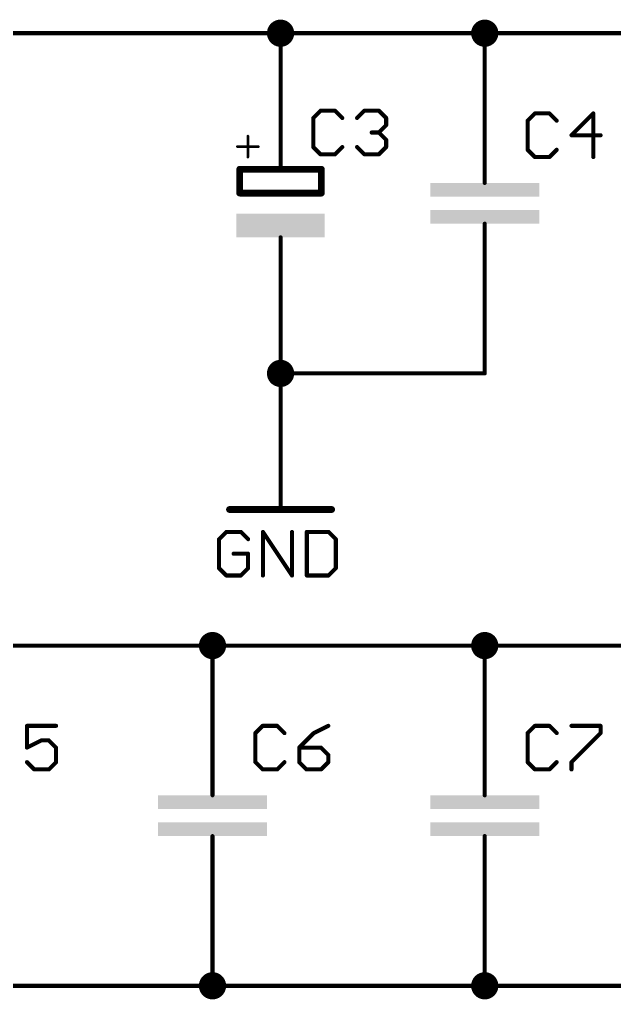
# Model space of a CAD drawing. Extents: x -173 to 61, y -47 to 113.
# Drawn here: x -65.62 to -43.42, y 40.13 to 76.71 of the extents above; entities that cross this region are included whole.
import ezdxf

# ---------------------------------------------------------------- set-up
doc = ezdxf.new("R2010")
doc.units = 0
for name, color, linetype in [('91', 94, 'CONTINUOUS'), ('94', 14, 'CONTINUOUS'), ('95', 251, 'CONTINUOUS'), ('96', 251, 'CONTINUOUS')]:
    doc.layers.add(name, color=color, linetype=linetype)

# ---------------------------------------------------------------- blocks, each defined once
blk = doc.blocks.new('RECT')
blk.add_solid([(-0.5, -0.5), (0.5, -0.5), (-0.5, 0.5), (0.5, 0.5)])

msp = doc.modelspace()

# ---------------------------------------------------------------- linework, layer by layer
at = {"layer": '91'}
for points, const_width in [([(-55.88, 75.946, 1), (-55.88, 76.454, 1), (-55.88, 75.946)], 0.508), ([(-48.26, 75.946, 1), (-48.26, 76.454, 1), (-48.26, 75.946)], 0.508), ([(-55.88, 76.2381, 1), (-55.88, 76.1619)], 0.0762), ([(-55.8419, 76.2, 1), (-55.9181, 76.2)], 0.0762), ([(-55.88, 76.1619, 1), (-55.88, 76.2381)], 0.0762), ([(-48.26, 76.2381, 1), (-48.26, 76.1619)], 0.0762), ([(-48.2219, 76.2, 1), (-48.2981, 76.2)], 0.0762), ([(-48.26, 76.1619, 1), (-48.26, 76.2381)], 0.0762), ([(-55.9181, 73.66, 1), (-55.8419, 73.66)], 0.0762), ([(-48.2981, 73.66, 1), (-48.2219, 73.66)], 0.0762), ([(-55.8419, 66.04, 1), (-55.9181, 66.04)], 0.0762), ([(-48.2219, 66.04, 1), (-48.2981, 66.04)], 0.0762), ([(-55.88, 63.246, 1), (-55.88, 63.754, 1), (-55.88, 63.246)], 0.508), ([(-55.88, 63.5381, 1), (-55.88, 63.4619)], 0.0762), ([(-55.8419, 63.5, 1), (-55.9181, 63.5)], 0.0762), ([(-55.9181, 63.5, 1), (-55.8419, 63.5)], 0.0762), ([(-48.2981, 63.5, 1), (-48.2219, 63.5)], 0.0762), ([(-48.26, 63.4619, 1), (-48.26, 63.5381)], 0.0762), ([(-55.9181, 60.96, 1), (-55.8419, 60.96)], 0.0762), ([(-58.42, 53.086, 1), (-58.42, 53.594, 1), (-58.42, 53.086)], 0.508), ([(-48.26, 53.086, 1), (-48.26, 53.594, 1), (-48.26, 53.086)], 0.508), ([(-58.3819, 53.34, 1), (-58.4581, 53.34)], 0.0762), ([(-58.42, 53.3781, 1), (-58.42, 53.3019)], 0.0762), ([(-58.42, 53.3019, 1), (-58.42, 53.3781)], 0.0762), ([(-48.2219, 53.34, 1), (-48.2981, 53.34)], 0.0762), ([(-48.26, 53.3781, 1), (-48.26, 53.3019)], 0.0762), ([(-48.26, 53.3019, 1), (-48.26, 53.3781)], 0.0762), ([(-58.4581, 50.8, 1), (-58.3819, 50.8)], 0.0762), ([(-48.2981, 50.8, 1), (-48.2219, 50.8)], 0.0762), ([(-58.3819, 43.18, 1), (-58.4581, 43.18)], 0.0762), ([(-48.2219, 43.18, 1), (-48.2981, 43.18)], 0.0762), ([(-58.42, 40.386, 1), (-58.42, 40.894, 1), (-58.42, 40.386)], 0.508), ([(-48.26, 40.386, 1), (-48.26, 40.894, 1), (-48.26, 40.386)], 0.508), ([(-58.42, 40.6781, 1), (-58.42, 40.6019)], 0.0762), ([(-58.4581, 40.64, 1), (-58.3819, 40.64)], 0.0762), ([(-58.42, 40.6019, 1), (-58.42, 40.6781)], 0.0762), ([(-48.26, 40.6781, 1), (-48.26, 40.6019)], 0.0762), ([(-48.2981, 40.64, 1), (-48.2219, 40.64)], 0.0762), ([(-48.26, 40.6019, 1), (-48.26, 40.6781)], 0.0762)]:
    msp.add_lwpolyline(points, format="xyb", dxfattribs=dict(at, const_width=const_width))
at = {"layer": '91', "const_width": 0.1524}
for points in [[(-71.12, 76.2), (-55.88, 76.2)], [(-48.26, 76.2), (-55.88, 76.2)], [(-55.88, 76.2), (-55.88, 73.66)], [(-38.1, 76.2), (-48.26, 76.2)], [(-48.26, 76.2), (-48.26, 73.66)], [(-55.88, 63.5), (-55.88, 66.04)], [(-48.26, 66.04), (-48.26, 63.5)], [(-48.26, 63.5), (-55.88, 63.5)], [(-55.88, 63.5), (-55.88, 60.96)], [(-68.58, 53.34), (-58.42, 53.34)], [(-58.42, 53.34), (-58.42, 50.8)], [(-58.42, 53.34), (-48.26, 53.34)], [(-48.26, 53.34), (-48.26, 50.8)], [(-48.26, 53.34), (-38.1, 53.34)], [(-58.42, 43.18), (-58.42, 40.64)], [(-48.26, 43.18), (-48.26, 40.64)], [(-58.42, 40.64), (-68.58, 40.64)], [(-48.26, 40.64), (-58.42, 40.64)], [(-38.1, 40.64), (-48.26, 40.64)]]:
    msp.add_lwpolyline(points, dxfattribs=at)
at = {"layer": '94'}
for points, const_width in [([(-55.88, 73.66), (-55.88, 71.12)], 0.1524), ([(-48.26, 73.66), (-48.26, 71.12)], 0.1524), ([(-57.0997, 71.5772), (-57.0997, 72.3568)], 0.1016), ([(-57.4895, 71.967), (-56.7099, 71.967)], 0.1016), ([(-57.404, 71.12), (-57.404, 70.231)], 0.254), ([(-57.404, 71.12), (-54.356, 71.12)], 0.254), ([(-54.356, 70.231), (-54.356, 71.12)], 0.254), ([(-48.26, 71.12), (-48.26, 70.612)], 0.1524), ([(-57.404, 70.231), (-54.356, 70.231)], 0.254), ([(-48.26, 68.58), (-48.26, 69.088)], 0.1524), ([(-55.88, 66.04), (-55.88, 68.58)], 0.1524), ([(-48.26, 66.04), (-48.26, 68.58)], 0.1524), ([(-55.88, 60.96), (-55.88, 58.42)], 0.1524), ([(-53.975, 58.42), (-57.785, 58.42)], 0.254), ([(-58.42, 50.8), (-58.42, 48.26)], 0.1524), ([(-48.26, 50.8), (-48.26, 48.26)], 0.1524), ([(-58.42, 48.26), (-58.42, 47.752)], 0.1524), ([(-48.26, 48.26), (-48.26, 47.752)], 0.1524), ([(-58.42, 45.72), (-58.42, 46.228)], 0.1524), ([(-48.26, 45.72), (-48.26, 46.228)], 0.1524), ([(-58.42, 43.18), (-58.42, 45.72)], 0.1524), ([(-48.26, 43.18), (-48.26, 45.72)], 0.1524)]:
    msp.add_lwpolyline(points, dxfattribs=dict(at, const_width=const_width))
for points, const_width in [([(-55.8419, 73.66, 1), (-55.9181, 73.66)], 0.0762), ([(-48.2219, 73.66, 1), (-48.2981, 73.66)], 0.0762), ([(-57.0743, 72.3568, 1), (-57.1251, 72.3568)], 0.0508), ([(-57.4895, 71.9924, 1), (-57.4895, 71.9416)], 0.0508), ([(-56.7099, 71.9416, 1), (-56.7099, 71.9924)], 0.0508), ([(-57.1251, 71.5772, 1), (-57.0743, 71.5772)], 0.0508), ([(-57.3405, 71.12, 1), (-57.4675, 71.12)], 0.127), ([(-57.404, 71.1835, 1), (-57.404, 71.0565)], 0.127), ([(-55.9181, 71.12, 1), (-55.8419, 71.12)], 0.0762), ([(-54.2925, 71.12, 1), (-54.4195, 71.12)], 0.127), ([(-54.356, 71.0565, 1), (-54.356, 71.1835)], 0.127), ([(-48.2219, 71.12, 1), (-48.2981, 71.12)], 0.0762), ([(-48.2981, 71.12, 1), (-48.2219, 71.12)], 0.0762), ([(-48.2981, 70.612, 1), (-48.2219, 70.612)], 0.0762), ([(-57.404, 70.2945, 1), (-57.404, 70.1675)], 0.127), ([(-57.4675, 70.231, 1), (-57.3405, 70.231)], 0.127), ([(-54.4195, 70.231, 1), (-54.2925, 70.231)], 0.127), ([(-54.356, 70.1675, 1), (-54.356, 70.2945)], 0.127), ([(-48.2219, 69.088, 1), (-48.2981, 69.088)], 0.0762), ([(-55.8419, 68.58, 1), (-55.9181, 68.58)], 0.0762), ([(-48.2219, 68.58, 1), (-48.2981, 68.58)], 0.0762), ([(-48.2981, 68.58, 1), (-48.2219, 68.58)], 0.0762), ([(-55.9181, 66.04, 1), (-55.8419, 66.04)], 0.0762), ([(-48.2981, 66.04, 1), (-48.2219, 66.04)], 0.0762), ([(-55.8419, 60.96, 1), (-55.9181, 60.96)], 0.0762), ([(-57.785, 58.4835, 1), (-57.785, 58.3565)], 0.127), ([(-53.975, 58.3565, 1), (-53.975, 58.4835)], 0.127), ([(-55.9181, 58.42, 1), (-55.8419, 58.42)], 0.0762), ([(-58.3819, 50.8, 1), (-58.4581, 50.8)], 0.0762), ([(-48.2219, 50.8, 1), (-48.2981, 50.8)], 0.0762), ([(-58.3819, 48.26, 1), (-58.4581, 48.26)], 0.0762), ([(-58.4581, 48.26, 1), (-58.3819, 48.26)], 0.0762), ([(-48.2219, 48.26, 1), (-48.2981, 48.26)], 0.0762), ([(-48.2981, 48.26, 1), (-48.2219, 48.26)], 0.0762), ([(-58.4581, 47.752, 1), (-58.3819, 47.752)], 0.0762), ([(-48.2981, 47.752, 1), (-48.2219, 47.752)], 0.0762), ([(-58.3819, 46.228, 1), (-58.4581, 46.228)], 0.0762), ([(-48.2219, 46.228, 1), (-48.2981, 46.228)], 0.0762), ([(-58.3819, 45.72, 1), (-58.4581, 45.72)], 0.0762), ([(-58.4581, 45.72, 1), (-58.3819, 45.72)], 0.0762), ([(-48.2219, 45.72, 1), (-48.2981, 45.72)], 0.0762), ([(-48.2981, 45.72, 1), (-48.2219, 45.72)], 0.0762), ([(-58.4581, 43.18, 1), (-58.3819, 43.18)], 0.0762), ([(-48.2981, 43.18, 1), (-48.2219, 43.18)], 0.0762)]:
    msp.add_lwpolyline(points, format="xyb", dxfattribs=dict(at, const_width=const_width))
at = {"layer": '95', "const_width": 0.1524}
for points in [[(-54.3896, 73.3058), (-54.6608, 73.0346)], [(-53.8473, 73.3058), (-54.3896, 73.3058)], [(-53.5761, 73.0346), (-53.8473, 73.3058)], [(-53.0236, 73.0346), (-52.7525, 73.3058)], [(-52.7525, 73.3058), (-52.2102, 73.3058)], [(-52.2102, 73.3058), (-51.939, 73.0346)], [(-46.3886, 73.2042), (-46.6598, 72.933)], [(-45.8463, 73.2042), (-46.3886, 73.2042)], [(-45.5751, 72.933), (-45.8463, 73.2042)], [(-44.2092, 73.2042), (-45.0226, 72.3907)], [(-44.2092, 71.5772), (-44.2092, 73.2042)], [(-54.6608, 73.0346), (-54.6608, 71.95)], [(-51.939, 72.7635), (-52.2102, 72.4923)], [(-51.939, 73.0346), (-51.939, 72.7635)], [(-46.6598, 72.933), (-46.6598, 71.8484)], [(-52.2102, 72.4923), (-52.4813, 72.4923)], [(-52.2102, 72.4923), (-51.939, 72.2211)], [(-45.0226, 72.3907), (-43.938, 72.3907)], [(-51.939, 72.2211), (-51.939, 71.95)], [(-54.6608, 71.95), (-54.3896, 71.6788)], [(-54.3896, 71.6788), (-53.8473, 71.6788)], [(-53.8473, 71.6788), (-53.5761, 71.95)], [(-52.7525, 71.6788), (-53.0236, 71.95)], [(-52.2102, 71.6788), (-52.7525, 71.6788)], [(-51.939, 71.95), (-52.2102, 71.6788)], [(-46.6598, 71.8484), (-46.3886, 71.5772)], [(-45.8463, 71.5772), (-45.5751, 71.8484)], [(-46.3886, 71.5772), (-45.8463, 71.5772)], [(-64.258, 50.3442), (-65.3426, 50.3442)], [(-65.3426, 50.3442), (-65.3426, 49.5307)], [(-56.5486, 50.3442), (-56.8198, 50.073)], [(-56.8198, 50.073), (-56.8198, 48.9884)], [(-56.0063, 50.3442), (-56.5486, 50.3442)], [(-55.7351, 50.073), (-56.0063, 50.3442)], [(-54.6403, 50.073), (-55.1826, 49.5307)], [(-54.098, 50.3442), (-54.6403, 50.073)], [(-46.3886, 50.3442), (-46.6598, 50.073)], [(-46.6598, 50.073), (-46.6598, 48.9884)], [(-45.8463, 50.3442), (-46.3886, 50.3442)], [(-45.5751, 50.073), (-45.8463, 50.3442)], [(-45.0226, 50.3442), (-43.938, 50.3442)], [(-43.938, 50.073), (-45.0226, 48.9884)], [(-43.938, 50.3442), (-43.938, 50.073)], [(-65.3426, 49.5307), (-64.8003, 49.8019)], [(-64.8003, 49.8019), (-64.5292, 49.8019)], [(-64.5292, 49.8019), (-64.258, 49.5307)], [(-64.258, 49.5307), (-64.258, 48.9884)], [(-55.1826, 49.5307), (-55.1826, 48.9884)], [(-54.3692, 49.5307), (-55.1826, 49.5307)], [(-54.098, 49.2595), (-54.3692, 49.5307)], [(-65.0715, 48.7172), (-65.3426, 48.9884)], [(-64.258, 48.9884), (-64.5292, 48.7172)], [(-56.8198, 48.9884), (-56.5486, 48.7172)], [(-56.0063, 48.7172), (-55.7351, 48.9884)], [(-55.1826, 48.9884), (-54.9115, 48.7172)], [(-54.3692, 48.7172), (-54.098, 48.9884)], [(-54.098, 48.9884), (-54.098, 49.2595)], [(-46.6598, 48.9884), (-46.3886, 48.7172)], [(-45.8463, 48.7172), (-45.5751, 48.9884)], [(-45.0226, 48.9884), (-45.0226, 48.7172)], [(-64.5292, 48.7172), (-65.0715, 48.7172)], [(-56.5486, 48.7172), (-56.0063, 48.7172)], [(-54.9115, 48.7172), (-54.3692, 48.7172)], [(-46.3886, 48.7172), (-45.8463, 48.7172)]]:
    msp.add_lwpolyline(points, dxfattribs=at)
at = {"layer": '95', "const_width": 0.0762}
for points in [[(-54.3896, 73.3439, 1), (-54.3896, 73.2677)], [(-54.3627, 73.2788, 1), (-54.4166, 73.3327)], [(-53.8204, 73.3327, 1), (-53.8742, 73.2788)], [(-53.8473, 73.2677, 1), (-53.8473, 73.3439)], [(-52.7525, 73.3439, 1), (-52.7525, 73.2677)], [(-52.7255, 73.2788, 1), (-52.7794, 73.3327)], [(-52.1832, 73.3327, 1), (-52.2371, 73.2788)], [(-52.2102, 73.2677, 1), (-52.2102, 73.3439)], [(-46.3886, 73.2423, 1), (-46.3886, 73.1661)], [(-46.3617, 73.1772, 1), (-46.4156, 73.2311)], [(-45.8194, 73.2311, 1), (-45.8732, 73.1772)], [(-45.8463, 73.1661, 1), (-45.8463, 73.2423)], [(-44.1711, 73.2042, 1), (-44.2473, 73.2042)], [(-44.1822, 73.1772, 1), (-44.2361, 73.2311)], [(-54.6227, 73.0346, 1), (-54.6989, 73.0346)], [(-54.6877, 73.0616, 1), (-54.6339, 73.0077)], [(-53.6031, 73.0077, 1), (-53.5492, 73.0616)], [(-53.0506, 73.0616, 1), (-52.9967, 73.0077)], [(-51.9009, 73.0346, 1), (-51.9771, 73.0346)], [(-51.9771, 72.7635, 1), (-51.9009, 72.7635)], [(-51.9659, 73.0077, 1), (-51.912, 73.0616)], [(-51.912, 72.7365, 1), (-51.9659, 72.7904)], [(-46.6217, 72.933, 1), (-46.6979, 72.933)], [(-46.6867, 72.96, 1), (-46.6329, 72.9061)], [(-45.6021, 72.9061, 1), (-45.5482, 72.96)], [(-52.4813, 72.5304, 1), (-52.4813, 72.4542)], [(-52.1832, 72.5192, 1), (-52.2371, 72.4654)], [(-52.2371, 72.5192, 1), (-52.1832, 72.4654)], [(-52.2102, 72.4542, 1), (-52.2102, 72.5304)], [(-45.0226, 72.4288, 1), (-45.0226, 72.3526)], [(-45.0496, 72.4176, 1), (-44.9957, 72.3638)], [(-43.938, 72.3526, 1), (-43.938, 72.4288)], [(-51.9009, 72.2211, 1), (-51.9771, 72.2211)], [(-51.9659, 72.1942, 1), (-51.912, 72.2481)], [(-54.6339, 71.9769, 1), (-54.6877, 71.923)], [(-54.6989, 71.95, 1), (-54.6227, 71.95)], [(-54.3896, 71.7169, 1), (-54.3896, 71.6407)], [(-54.4166, 71.6519, 1), (-54.3627, 71.7057)], [(-53.8742, 71.7057, 1), (-53.8204, 71.6519)], [(-53.8473, 71.6407, 1), (-53.8473, 71.7169)], [(-53.5492, 71.923, 1), (-53.6031, 71.9769)], [(-52.9967, 71.9769, 1), (-53.0506, 71.923)], [(-52.7525, 71.7169, 1), (-52.7525, 71.6407)], [(-52.7794, 71.6519, 1), (-52.7255, 71.7057)], [(-52.2371, 71.7057, 1), (-52.1832, 71.6519)], [(-52.2102, 71.6407, 1), (-52.2102, 71.7169)], [(-51.9771, 71.95, 1), (-51.9009, 71.95)], [(-51.912, 71.923, 1), (-51.9659, 71.9769)], [(-46.6329, 71.8753, 1), (-46.6867, 71.8214)], [(-46.6979, 71.8484, 1), (-46.6217, 71.8484)], [(-45.5482, 71.8214, 1), (-45.6021, 71.8753)], [(-46.3886, 71.6153, 1), (-46.3886, 71.5391)], [(-46.4156, 71.5503, 1), (-46.3617, 71.6041)], [(-45.8732, 71.6041, 1), (-45.8194, 71.5503)], [(-45.8463, 71.5391, 1), (-45.8463, 71.6153)], [(-44.2473, 71.5772, 1), (-44.1711, 71.5772)], [(-65.3426, 50.3823, 1), (-65.3426, 50.3061)], [(-65.3045, 50.3442, 1), (-65.3807, 50.3442)], [(-64.258, 50.3061, 1), (-64.258, 50.3823)], [(-56.7817, 50.073, 1), (-56.8579, 50.073)], [(-56.8467, 50.1, 1), (-56.7929, 50.0461)], [(-56.5486, 50.3823, 1), (-56.5486, 50.3061)], [(-56.5217, 50.3172, 1), (-56.5756, 50.3711)], [(-55.9794, 50.3711, 1), (-56.0332, 50.3172)], [(-56.0063, 50.3061, 1), (-56.0063, 50.3823)], [(-55.7621, 50.0461, 1), (-55.7082, 50.1)], [(-54.6574, 50.1071, 1), (-54.6233, 50.0389)], [(-54.6134, 50.0461, 1), (-54.6673, 50.1)], [(-54.0809, 50.3101, 1), (-54.115, 50.3783)], [(-46.6217, 50.073, 1), (-46.6979, 50.073)], [(-46.6867, 50.1, 1), (-46.6329, 50.0461)], [(-46.3886, 50.3823, 1), (-46.3886, 50.3061)], [(-46.3617, 50.3172, 1), (-46.4156, 50.3711)], [(-45.8194, 50.3711, 1), (-45.8732, 50.3172)], [(-45.8463, 50.3061, 1), (-45.8463, 50.3823)], [(-45.6021, 50.0461, 1), (-45.5482, 50.1)], [(-45.0226, 50.3823, 1), (-45.0226, 50.3061)], [(-43.8999, 50.3442, 1), (-43.9761, 50.3442)], [(-43.9761, 50.073, 1), (-43.8999, 50.073)], [(-43.911, 50.0461, 1), (-43.9649, 50.1)], [(-43.938, 50.3061, 1), (-43.938, 50.3823)], [(-64.8003, 49.84, 1), (-64.8003, 49.7638)], [(-64.7833, 49.7678, 1), (-64.8174, 49.8359)], [(-64.5022, 49.8288, 1), (-64.5561, 49.7749)], [(-64.5292, 49.7638, 1), (-64.5292, 49.84)], [(-65.3597, 49.5648, 1), (-65.3256, 49.4966)], [(-65.3807, 49.5307, 1), (-65.3045, 49.5307)], [(-64.2199, 49.5307, 1), (-64.2961, 49.5307)], [(-64.2849, 49.5038, 1), (-64.231, 49.5576)], [(-55.1445, 49.5307, 1), (-55.2207, 49.5307)], [(-55.1826, 49.5688, 1), (-55.1826, 49.4926)], [(-55.2096, 49.5576, 1), (-55.1557, 49.5038)], [(-54.3422, 49.5576, 1), (-54.3961, 49.5038)], [(-54.3692, 49.4926, 1), (-54.3692, 49.5688)], [(-65.3157, 49.0153, 1), (-65.3696, 48.9614)], [(-64.2961, 48.9884, 1), (-64.2199, 48.9884)], [(-64.231, 48.9614, 1), (-64.2849, 49.0153)], [(-56.7929, 49.0153, 1), (-56.8467, 48.9614)], [(-56.8579, 48.9884, 1), (-56.7817, 48.9884)], [(-55.7082, 48.9614, 1), (-55.7621, 49.0153)], [(-55.1557, 49.0153, 1), (-55.2096, 48.9614)], [(-55.2207, 48.9884, 1), (-55.1445, 48.9884)], [(-54.0599, 49.2595, 1), (-54.1361, 49.2595)], [(-54.1361, 48.9884, 1), (-54.0599, 48.9884)], [(-54.1249, 49.2326, 1), (-54.071, 49.2865)], [(-54.071, 48.9614, 1), (-54.1249, 49.0153)], [(-46.6329, 49.0153, 1), (-46.6867, 48.9614)], [(-46.6979, 48.9884, 1), (-46.6217, 48.9884)], [(-45.5482, 48.9614, 1), (-45.6021, 49.0153)], [(-45.0496, 49.0153, 1), (-44.9957, 48.9614)], [(-44.9845, 48.9884, 1), (-45.0607, 48.9884)], [(-65.0715, 48.7553, 1), (-65.0715, 48.6791)], [(-65.0984, 48.6903, 1), (-65.0445, 48.7441)], [(-64.5561, 48.7441, 1), (-64.5022, 48.6903)], [(-64.5292, 48.6791, 1), (-64.5292, 48.7553)], [(-56.5486, 48.7553, 1), (-56.5486, 48.6791)], [(-56.5756, 48.6903, 1), (-56.5217, 48.7441)], [(-56.0332, 48.7441, 1), (-55.9794, 48.6903)], [(-56.0063, 48.6791, 1), (-56.0063, 48.7553)], [(-54.9115, 48.7553, 1), (-54.9115, 48.6791)], [(-54.9384, 48.6903, 1), (-54.8845, 48.7441)], [(-54.3961, 48.7441, 1), (-54.3422, 48.6903)], [(-54.3692, 48.6791, 1), (-54.3692, 48.7553)], [(-46.3886, 48.7553, 1), (-46.3886, 48.6791)], [(-46.4156, 48.6903, 1), (-46.3617, 48.7441)], [(-45.8732, 48.7441, 1), (-45.8194, 48.6903)], [(-45.8463, 48.6791, 1), (-45.8463, 48.7553)], [(-45.0607, 48.7172, 1), (-44.9845, 48.7172)]]:
    msp.add_lwpolyline(points, format="xyb", dxfattribs=at)
at = {"layer": '96', "const_width": 0.1524}
for points in [[(-57.9041, 57.5832), (-58.1753, 57.312)], [(-57.3618, 57.5832), (-57.9041, 57.5832)], [(-57.0906, 57.312), (-57.3618, 57.5832)], [(-56.5381, 55.9562), (-56.5381, 57.5832)], [(-56.5381, 57.5832), (-55.4535, 55.9562)], [(-55.4535, 55.9562), (-55.4535, 57.5832)], [(-54.901, 57.5832), (-54.901, 55.9562)], [(-54.0875, 57.5832), (-54.901, 57.5832)], [(-53.8163, 57.312), (-54.0875, 57.5832)], [(-58.1753, 57.312), (-58.1753, 56.2274)], [(-53.8163, 56.2274), (-53.8163, 57.312)], [(-57.0906, 56.7697), (-57.6329, 56.7697)], [(-57.0906, 56.2274), (-57.0906, 56.7697)], [(-58.1753, 56.2274), (-57.9041, 55.9562)], [(-57.9041, 55.9562), (-57.3618, 55.9562)], [(-57.3618, 55.9562), (-57.0906, 56.2274)], [(-54.901, 55.9562), (-54.0875, 55.9562)], [(-54.0875, 55.9562), (-53.8163, 56.2274)]]:
    msp.add_lwpolyline(points, dxfattribs=at)
at = {"layer": '96', "const_width": 0.0762}
for points in [[(-57.9041, 57.6213, 1), (-57.9041, 57.5451)], [(-57.8772, 57.5562, 1), (-57.9311, 57.6101)], [(-57.3348, 57.6101, 1), (-57.3887, 57.5562)], [(-57.3618, 57.5451, 1), (-57.3618, 57.6213)], [(-56.5, 57.5832, 1), (-56.5762, 57.5832)], [(-56.5064, 57.6043, 1), (-56.5698, 57.5621)], [(-55.4154, 57.5832, 1), (-55.4916, 57.5832)], [(-54.8629, 57.5832, 1), (-54.9391, 57.5832)], [(-54.901, 57.6213, 1), (-54.901, 57.5451)], [(-54.0605, 57.6101, 1), (-54.1144, 57.5562)], [(-54.0875, 57.5451, 1), (-54.0875, 57.6213)], [(-58.1372, 57.312, 1), (-58.2134, 57.312)], [(-58.2022, 57.339, 1), (-58.1483, 57.2851)], [(-57.1176, 57.2851, 1), (-57.0637, 57.339)], [(-53.7782, 57.312, 1), (-53.8544, 57.312)], [(-53.8432, 57.2851, 1), (-53.7894, 57.339)], [(-57.6329, 56.8078, 1), (-57.6329, 56.7316)], [(-57.0525, 56.7697, 1), (-57.1287, 56.7697)], [(-57.0906, 56.7316, 1), (-57.0906, 56.8078)], [(-58.1483, 56.2543, 1), (-58.2022, 56.2004)], [(-58.2134, 56.2274, 1), (-58.1372, 56.2274)], [(-57.9041, 55.9943, 1), (-57.9041, 55.9181)], [(-57.9311, 55.9293, 1), (-57.8772, 55.9831)], [(-57.3887, 55.9831, 1), (-57.3348, 55.9293)], [(-57.3618, 55.9181, 1), (-57.3618, 55.9943)], [(-57.1287, 56.2274, 1), (-57.0525, 56.2274)], [(-57.0637, 56.2004, 1), (-57.1176, 56.2543)], [(-56.5762, 55.9562, 1), (-56.5, 55.9562)], [(-55.4916, 55.9562, 1), (-55.4154, 55.9562)], [(-55.4852, 55.9351, 1), (-55.4218, 55.9773)], [(-54.901, 55.9943, 1), (-54.901, 55.9181)], [(-54.9391, 55.9562, 1), (-54.8629, 55.9562)], [(-54.1144, 55.9831, 1), (-54.0605, 55.9293)], [(-54.0875, 55.9181, 1), (-54.0875, 55.9943)], [(-53.8544, 56.2274, 1), (-53.7782, 56.2274)], [(-53.7894, 56.2004, 1), (-53.8432, 56.2543)]]:
    msp.add_lwpolyline(points, format="xyb", dxfattribs=at)

# ---------------------------------------------------------------- block references
at = {"layer": '94'}
for p, xscale, yscale in [((-48.26, 70.358), 4.064, 0.508), ((-48.26, 69.342), 4.064, 0.508), ((-55.88, 69.0245), 3.302, 0.889), ((-58.42, 47.498), 4.064, 0.508), ((-48.26, 47.498), 4.064, 0.508), ((-58.42, 46.482), 4.064, 0.508), ((-48.26, 46.482), 4.064, 0.508)]:
    msp.add_blockref('RECT', p, dxfattribs=dict(at, xscale=xscale, yscale=yscale))

doc.saveas('drawing.dxf')
